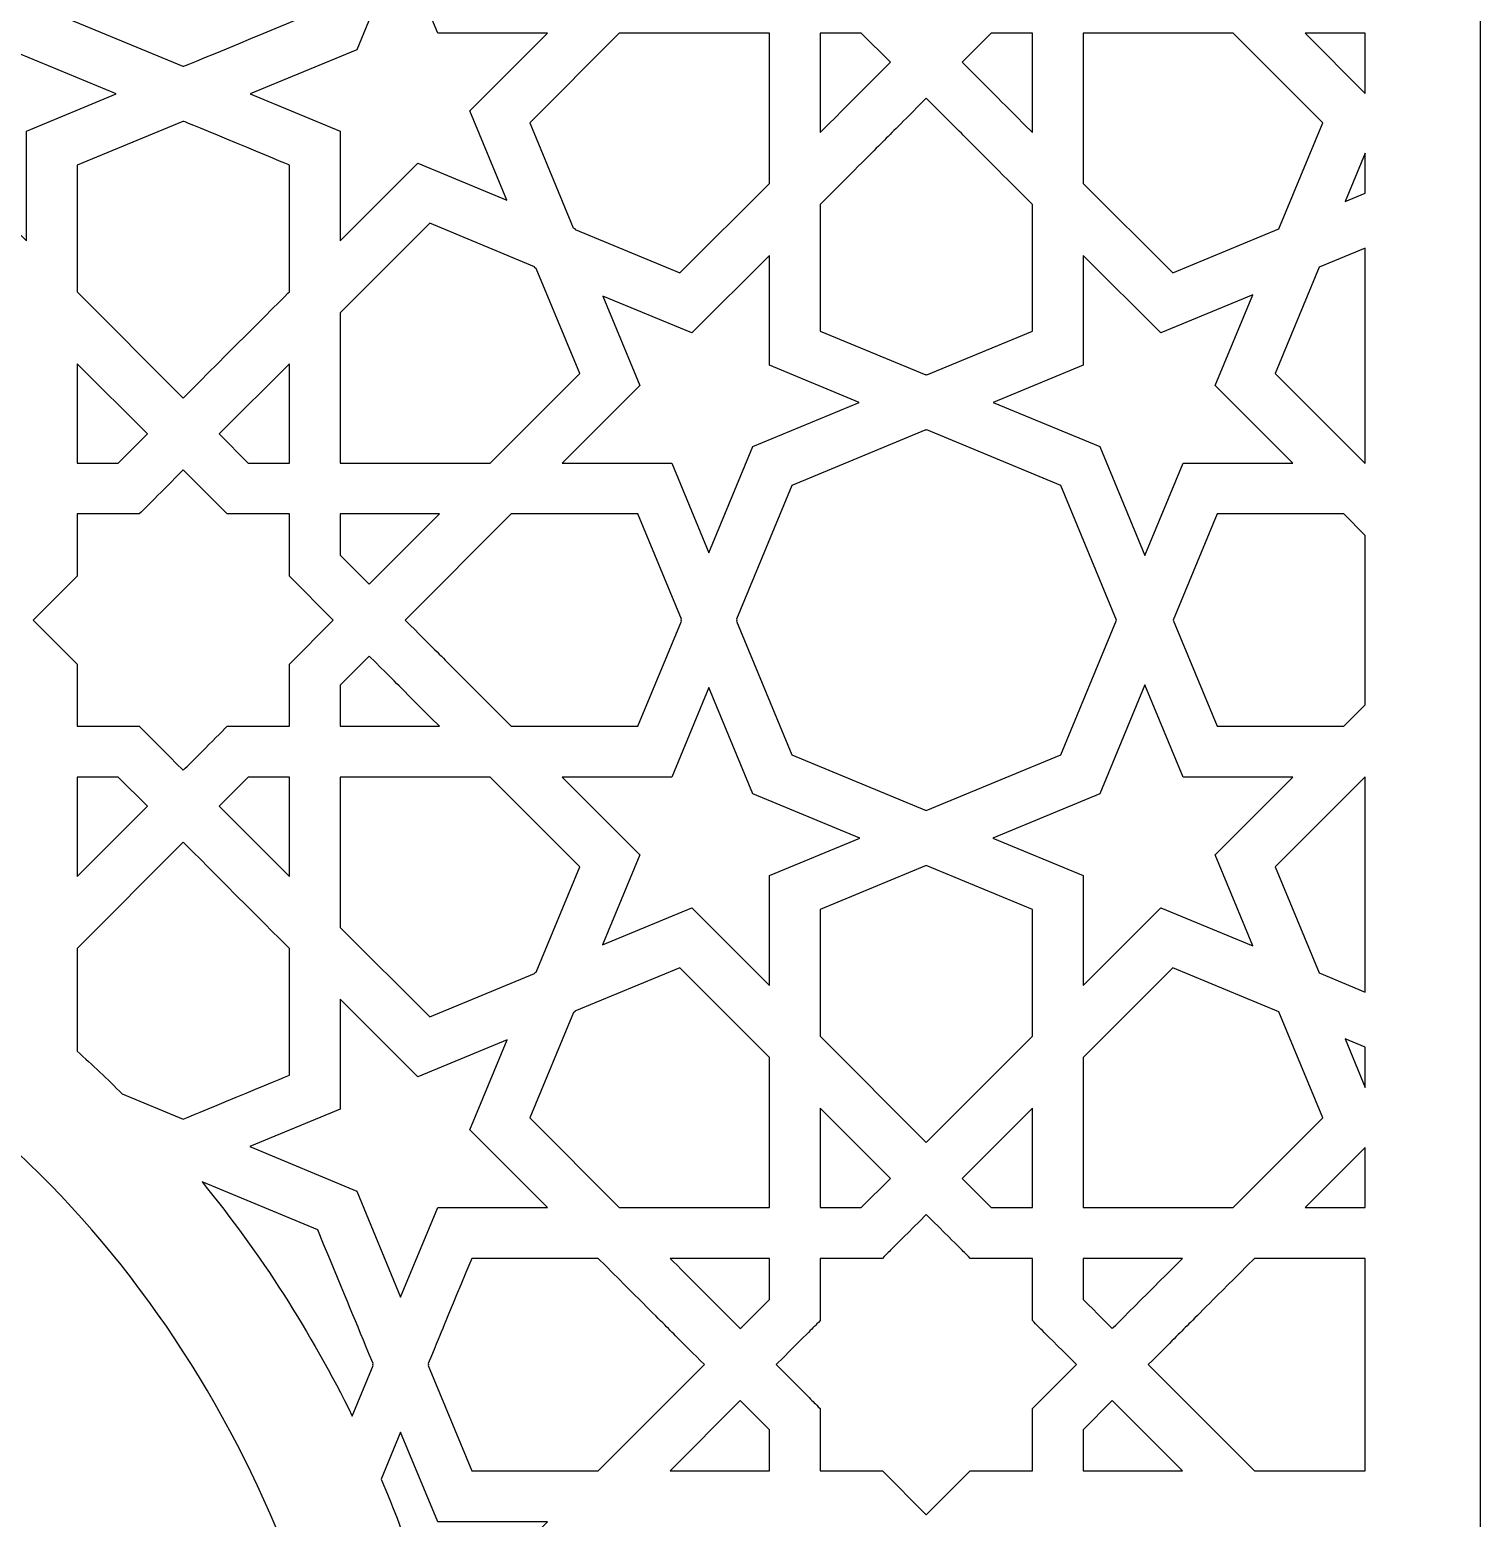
# Model space of a CAD drawing. Header units: millimetres. Extents: x -71 to 72, y -100 to 100.
# Drawn here: x 34.44 to 71.6, y 42.74 to 80.87 of the extents above; entities that cross this region are included whole.
import ezdxf

# ---------------------------------------------------------------- set-up
doc = ezdxf.new("R2010")
doc.units = ezdxf.units.MM
doc.header["$MEASUREMENT"] = 0
doc.layers.add('layer 1', color=7, linetype='Continuous')

msp = doc.modelspace()

# ---------------------------------------------------------------- linework, layer by layer
at = {"layer": 'layer 1', "color": 250}
for points, knots in [([(-71.2611, 100.1639), (-71.2611, 100.1639), (-71.2611, -99.8361), (-71.2611, -99.8361), (-71.2611, -99.8361), (-71.2611, -99.8361), (71.5959, -99.8361), (71.5959, -99.8361), (71.5959, -99.8361), (71.5959, -99.8361), (71.5959, 100.1639), (71.5959, 100.1639), (71.5959, 100.1639), (71.5959, 100.1639), (-71.2611, 100.1639), (-71.2611, 100.1639)], [0, 0, 0, 0, 0.2, 0.2, 0.2, 0.2, 0.4, 0.4, 0.4, 0.4, 0.6, 0.6, 0.6, 0.6, 1, 1, 1, 1]), ([(43.2386, 84.7771), (43.2386, 84.7771), (41.8218, 81.3527), (41.8218, 81.3527), (41.8218, 81.3527), (41.8059, 81.346), (38.4073, 79.9373), (38.3911, 79.931), (38.3911, 79.931), (38.3911, 79.931), (38.3759, 79.9373), (38.3759, 79.9373), (38.3759, 79.9373), (38.3759, 79.9373), (38.3604, 79.931), (38.3604, 79.931), (38.3604, 79.931), (38.3604, 79.931), (34.9296, 81.3527), (34.9296, 81.3527), (34.9296, 81.3527), (34.9296, 81.3527), (33.5026, 84.8014), (33.5026, 84.8014), (33.5026, 84.8014), (33.9902, 85.9804), (33.6483, 85.1539), (34.9296, 88.2509), (34.9296, 88.2509), (34.9296, 88.2509), (38.3759, 89.6793), (38.3759, 89.6793), (38.3759, 89.6793), (38.4179, 89.6617), (41.7802, 88.2682), (41.8218, 88.2509), (41.8218, 88.2509), (42.6653, 86.2126), (42.7228, 86.0729), (43.2386, 84.8261), (43.2386, 84.8261), (43.2386, 84.8261), (43.2283, 84.8014), (43.2283, 84.8014), (43.2283, 84.8014), (43.2283, 84.8014), (43.2386, 84.7771), (43.2386, 84.7771)], [0, 0, 0, 0, 0.0769231, 0.0769231, 0.0769231, 0.0769231, 0.1538462, 0.1538462, 0.1538462, 0.1538462, 0.2307692, 0.2307692, 0.2307692, 0.2307692, 0.3076923, 0.3076923, 0.3076923, 0.3076923, 0.3846154, 0.3846154, 0.3846154, 0.3846154, 0.4615385, 0.4615385, 0.4615385, 0.4615385, 0.5384615, 0.5384615, 0.5384615, 0.5384615, 0.6153846, 0.6153846, 0.6153846, 0.6153846, 0.6923077, 0.6923077, 0.6923077, 0.6923077, 0.7692308, 0.7692308, 0.7692308, 0.7692308, 0.8461538, 0.8461538, 0.8461538, 0.8461538, 1, 1, 1, 1]), ([(28.9867, 80.7791), (29.2862, 80.7791), (31.4988, 80.7791), (31.7969, 80.7791), (31.7969, 80.7791), (31.7969, 80.7791), (32.7777, 83.148), (32.7777, 83.148), (32.7777, 83.148), (32.7777, 83.148), (33.9337, 80.3557), (33.9337, 80.3557), (33.9337, 80.3557), (33.9337, 80.3557), (36.6593, 79.2254), (36.6593, 79.2254), (36.6593, 79.2254), (36.6593, 79.2254), (34.356, 78.2708), (34.356, 78.2708), (34.356, 78.2708), (34.356, 77.9166), (34.356, 75.8035), (34.356, 75.4581), (34.356, 75.4581), (34.356, 75.4581), (32.3688, 77.4467), (32.3688, 77.4467), (32.3688, 77.4467), (32.3688, 77.4467), (30.0143, 76.4709), (30.0143, 76.4709), (30.0143, 76.4709), (30.0143, 76.4709), (30.9743, 78.7898), (30.9743, 78.7898), (30.9743, 78.7898), (30.9743, 78.7898), (28.9867, 80.7791), (28.9867, 80.7791)], [0, 0, 0, 0, 0.0909091, 0.0909091, 0.0909091, 0.0909091, 0.1818182, 0.1818182, 0.1818182, 0.1818182, 0.2727273, 0.2727273, 0.2727273, 0.2727273, 0.3636364, 0.3636364, 0.3636364, 0.3636364, 0.4545455, 0.4545455, 0.4545455, 0.4545455, 0.5454545, 0.5454545, 0.5454545, 0.5454545, 0.6363636, 0.6363636, 0.6363636, 0.6363636, 0.7272727, 0.7272727, 0.7272727, 0.7272727, 0.8181818, 0.8181818, 0.8181818, 0.8181818, 1, 1, 1, 1]), ([(44.8938, 80.7784), (44.8938, 80.7784), (47.7033, 80.7784), (47.7033, 80.7784), (47.7033, 80.7784), (47.7033, 80.7784), (45.7168, 78.7905), (45.7168, 78.7905), (45.7168, 78.7905), (45.7168, 78.7905), (46.664, 76.5013), (46.664, 76.5013), (46.664, 76.5013), (46.664, 76.5013), (44.3826, 77.4467), (44.3826, 77.4467), (44.3826, 77.4467), (44.3826, 77.4467), (42.3951, 75.4581), (42.3951, 75.4581), (42.3951, 75.4581), (42.3951, 75.8127), (42.3951, 77.9265), (42.3951, 78.2708), (42.3951, 78.2708), (42.3951, 78.2708), (40.0921, 79.2254), (40.0921, 79.2254), (40.0921, 79.2254), (40.0921, 79.2254), (42.8181, 80.3557), (42.8181, 80.3557), (42.8181, 80.3557), (42.8181, 80.3557), (43.9434, 83.0746), (43.9434, 83.0746), (43.9434, 83.0746), (43.9434, 83.0746), (44.8938, 80.7784), (44.8938, 80.7784)], [0, 0, 0, 0, 0.0909091, 0.0909091, 0.0909091, 0.0909091, 0.1818182, 0.1818182, 0.1818182, 0.1818182, 0.2727273, 0.2727273, 0.2727273, 0.2727273, 0.3636364, 0.3636364, 0.3636364, 0.3636364, 0.4545455, 0.4545455, 0.4545455, 0.4545455, 0.5454545, 0.5454545, 0.5454545, 0.5454545, 0.6363636, 0.6363636, 0.6363636, 0.6363636, 0.7272727, 0.7272727, 0.7272727, 0.7272727, 0.8181818, 0.8181818, 0.8181818, 0.8181818, 1, 1, 1, 1]), ([(53.3883, 80.7791), (53.3883, 80.7791), (53.3883, 76.9324), (53.3883, 76.9324), (53.3883, 76.9324), (53.3883, 76.9324), (51.096, 74.6379), (51.096, 74.6379), (51.096, 74.6379), (51.096, 74.6379), (48.4152, 75.7488), (48.4152, 75.7488), (48.4152, 75.7488), (48.4152, 75.7488), (48.4018, 75.7809), (48.4018, 75.7809), (48.4018, 75.7809), (48.4018, 75.7809), (48.3648, 75.7961), (48.3648, 75.7961), (48.3648, 75.7961), (48.3648, 75.7961), (47.2521, 78.4842), (47.2521, 78.4842), (47.2521, 78.4842), (47.2521, 78.4842), (49.5445, 80.7784), (49.5445, 80.7784), (49.5445, 80.7784), (49.5445, 80.7784), (53.3883, 80.7791), (53.3883, 80.7791)], [0, 0, 0, 0, 0.1111111, 0.1111111, 0.1111111, 0.1111111, 0.2222222, 0.2222222, 0.2222222, 0.2222222, 0.3333333, 0.3333333, 0.3333333, 0.3333333, 0.4444444, 0.4444444, 0.4444444, 0.4444444, 0.5555556, 0.5555556, 0.5555556, 0.5555556, 0.6666667, 0.6666667, 0.6666667, 0.6666667, 0.7777778, 0.7777778, 0.7777778, 0.7777778, 1, 1, 1, 1]), ([(54.6901, 78.2348), (54.6901, 78.2348), (54.6901, 80.7791), (54.6901, 80.7791), (54.6901, 80.7791), (54.6901, 80.7791), (55.7424, 80.7791), (55.7424, 80.7791), (55.7424, 80.7791), (55.7424, 80.7791), (56.4871, 80.0333), (56.4871, 80.0333), (56.4871, 80.0333), (55.553, 79.0984), (55.9382, 79.484), (54.6901, 78.2348)], [0, 0, 0, 0, 0.2, 0.2, 0.2, 0.2, 0.4, 0.4, 0.4, 0.4, 0.6, 0.6, 0.6, 0.6, 1, 1, 1, 1]), ([(58.3279, 80.0333), (58.3279, 80.0333), (59.073, 80.7791), (59.073, 80.7791), (59.073, 80.7791), (59.073, 80.7791), (60.1253, 80.7791), (60.1253, 80.7791), (60.1253, 80.7791), (60.1253, 80.7791), (60.1253, 78.2348), (60.1253, 78.2348), (60.1253, 78.2348), (58.8596, 79.5017), (59.2649, 79.0963), (58.3279, 80.0333)], [0, 0, 0, 0, 0.2, 0.2, 0.2, 0.2, 0.4, 0.4, 0.4, 0.4, 0.6, 0.6, 0.6, 0.6, 1, 1, 1, 1]), ([(61.4274, 80.7791), (61.4274, 80.7791), (65.271, 80.7791), (65.271, 80.7791), (65.271, 80.7791), (65.271, 80.7791), (67.5633, 78.4846), (67.5633, 78.4846), (67.5633, 78.4846), (67.5633, 78.4846), (66.4376, 75.7647), (66.4376, 75.7647), (66.4376, 75.7647), (66.4376, 75.7647), (63.7198, 74.6379), (63.7198, 74.6379), (63.7198, 74.6379), (63.7198, 74.6379), (61.4274, 76.9324), (61.4274, 76.9324), (61.4274, 76.9324), (61.4274, 76.9324), (61.4274, 80.7791), (61.4274, 80.7791)], [0, 0, 0, 0, 0.1428571, 0.1428571, 0.1428571, 0.1428571, 0.2857143, 0.2857143, 0.2857143, 0.2857143, 0.4285714, 0.4285714, 0.4285714, 0.4285714, 0.5714286, 0.5714286, 0.5714286, 0.5714286, 0.7142857, 0.7142857, 0.7142857, 0.7142857, 1, 1, 1, 1]), ([(68.6509, 79.2385), (68.6509, 79.2385), (67.1118, 80.7791), (67.1118, 80.7791), (67.1118, 80.7791), (67.3026, 80.7791), (68.4604, 80.7791), (68.6509, 80.7791), (68.6509, 80.7791), (68.6509, 80.7791), (68.6509, 79.2385), (68.6509, 79.2385)], [0, 0, 0, 0, 0.25, 0.25, 0.25, 0.25, 0.5, 0.5, 0.5, 0.5, 1, 1, 1, 1]), ([(57.4072, 79.1125), (57.4072, 79.1125), (57.4075, 79.1122), (57.4075, 79.1122), (57.4075, 79.1122), (57.4075, 79.1122), (57.4079, 79.1125), (57.4079, 79.1125), (57.4079, 79.1125), (58.7943, 77.7251), (58.1438, 78.3759), (60.1253, 76.3926), (60.1253, 76.3926), (60.1253, 76.3926), (60.1253, 73.1474), (60.1253, 73.1474), (60.1253, 73.1474), (60.1253, 73.1474), (57.4227, 72.0274), (57.4227, 72.0274), (57.4227, 72.0274), (57.4227, 72.0274), (57.4075, 72.0337), (57.4075, 72.0337), (57.4075, 72.0337), (57.4075, 72.0337), (57.3927, 72.0274), (57.3927, 72.0274), (57.3927, 72.0274), (57.3927, 72.0274), (54.6901, 73.1474), (54.6901, 73.1474), (54.6901, 73.1474), (54.6901, 73.1474), (54.6901, 76.3926), (54.6901, 76.3926), (54.6901, 76.3926), (56.6731, 78.3774), (56.0599, 77.7635), (57.4072, 79.1125)], [0, 0, 0, 0, 0.0909091, 0.0909091, 0.0909091, 0.0909091, 0.1818182, 0.1818182, 0.1818182, 0.1818182, 0.2727273, 0.2727273, 0.2727273, 0.2727273, 0.3636364, 0.3636364, 0.3636364, 0.3636364, 0.4545455, 0.4545455, 0.4545455, 0.4545455, 0.5454545, 0.5454545, 0.5454545, 0.5454545, 0.6363636, 0.6363636, 0.6363636, 0.6363636, 0.7272727, 0.7272727, 0.7272727, 0.7272727, 0.8181818, 0.8181818, 0.8181818, 0.8181818, 1, 1, 1, 1]), ([(38.3759, 71.4347), (38.3759, 71.4347), (35.6581, 74.155), (35.6581, 74.155), (35.6581, 74.155), (35.6581, 74.155), (35.6581, 77.4005), (35.6581, 77.4005), (35.6581, 77.4005), (35.6581, 77.4005), (38.3604, 78.5202), (38.3604, 78.5202), (38.3604, 78.5202), (38.3604, 78.5202), (38.3759, 78.5139), (38.3759, 78.5139), (38.3759, 78.5139), (38.3759, 78.5139), (38.3911, 78.5202), (38.3911, 78.5202), (38.3911, 78.5202), (38.4073, 78.5139), (41.0778, 77.4069), (41.0937, 77.4005), (41.0937, 77.4005), (41.0937, 77.4005), (41.0937, 74.155), (41.0937, 74.155), (41.0937, 74.155), (41.0489, 74.1105), (38.4203, 71.4795), (38.3759, 71.4347)], [0, 0, 0, 0, 0.1111111, 0.1111111, 0.1111111, 0.1111111, 0.2222222, 0.2222222, 0.2222222, 0.2222222, 0.3333333, 0.3333333, 0.3333333, 0.3333333, 0.4444444, 0.4444444, 0.4444444, 0.4444444, 0.5555556, 0.5555556, 0.5555556, 0.5555556, 0.6666667, 0.6666667, 0.6666667, 0.6666667, 0.7777778, 0.7777778, 0.7777778, 0.7777778, 1, 1, 1, 1]), ([(68.6509, 76.683), (68.6509, 76.683), (68.139, 76.4709), (68.139, 76.4709), (68.139, 76.4709), (68.139, 76.4709), (68.6509, 77.7067), (68.6509, 77.7067), (68.6509, 77.7067), (68.6509, 77.7067), (68.6509, 76.683), (68.6509, 76.683)], [0, 0, 0, 0, 0.25, 0.25, 0.25, 0.25, 0.5, 0.5, 0.5, 0.5, 1, 1, 1, 1]), ([(47.3682, 74.7988), (47.3682, 74.7988), (47.3816, 74.7663), (47.3816, 74.7663), (47.3816, 74.7663), (47.3816, 74.7663), (47.419, 74.7508), (47.419, 74.7508), (47.419, 74.7508), (47.419, 74.7508), (48.5313, 72.0633), (48.5313, 72.0633), (48.5313, 72.0633), (48.5313, 72.0633), (46.2389, 69.7689), (46.2389, 69.7689), (46.2389, 69.7689), (46.2389, 69.7689), (42.3951, 69.7689), (42.3951, 69.7689), (42.3951, 69.7689), (42.3951, 69.7689), (42.3951, 73.6156), (42.3951, 73.6156), (42.3951, 73.6156), (42.3951, 73.6156), (44.6874, 75.9097), (44.6874, 75.9097), (44.6874, 75.9097), (44.6874, 75.9097), (47.3682, 74.7988), (47.3682, 74.7988)], [0, 0, 0, 0, 0.1111111, 0.1111111, 0.1111111, 0.1111111, 0.2222222, 0.2222222, 0.2222222, 0.2222222, 0.3333333, 0.3333333, 0.3333333, 0.3333333, 0.4444444, 0.4444444, 0.4444444, 0.4444444, 0.5555556, 0.5555556, 0.5555556, 0.5555556, 0.6666667, 0.6666667, 0.6666667, 0.6666667, 0.7777778, 0.7777778, 0.7777778, 0.7777778, 1, 1, 1, 1]), ([(68.6509, 69.7689), (68.6509, 69.7689), (68.6375, 69.7689), (68.6375, 69.7689), (68.6375, 69.7689), (68.6375, 69.7689), (66.3452, 72.063), (66.3452, 72.063), (66.3452, 72.063), (66.3452, 72.063), (67.4709, 74.7833), (67.4709, 74.7833), (67.4709, 74.7833), (67.4709, 74.7833), (68.6509, 75.2722), (68.6509, 75.2722), (68.6509, 75.2722), (68.6509, 75.2722), (68.6509, 69.7689), (68.6509, 69.7689)], [0, 0, 0, 0, 0.1666667, 0.1666667, 0.1666667, 0.1666667, 0.3333333, 0.3333333, 0.3333333, 0.3333333, 0.5, 0.5, 0.5, 0.5, 0.6666667, 0.6666667, 0.6666667, 0.6666667, 1, 1, 1, 1]), ([(55.6916, 71.3222), (55.6916, 71.3222), (52.9654, 70.1919), (52.9654, 70.1919), (52.9654, 70.1919), (52.9654, 70.1919), (51.84, 67.473), (51.84, 67.473), (51.84, 67.473), (51.84, 67.473), (50.8896, 69.7689), (50.8896, 69.7689), (50.8896, 69.7689), (50.5379, 69.7689), (48.4315, 69.7689), (48.0797, 69.7689), (48.0797, 69.7689), (48.0797, 69.7689), (50.0669, 71.7578), (50.0669, 71.7578), (50.0669, 71.7578), (50.0669, 71.7578), (49.1197, 74.0463), (49.1197, 74.0463), (49.1197, 74.0463), (49.1197, 74.0463), (51.4015, 73.1012), (51.4015, 73.1012), (51.4015, 73.1012), (51.4015, 73.1012), (53.3883, 75.0895), (53.3883, 75.0895), (53.3883, 75.0895), (53.3883, 75.0895), (53.3883, 72.2768), (53.3883, 72.2768), (53.3883, 72.2768), (53.3883, 72.2768), (55.6916, 71.3222), (55.6916, 71.3222)], [0, 0, 0, 0, 0.0909091, 0.0909091, 0.0909091, 0.0909091, 0.1818182, 0.1818182, 0.1818182, 0.1818182, 0.2727273, 0.2727273, 0.2727273, 0.2727273, 0.3636364, 0.3636364, 0.3636364, 0.3636364, 0.4545455, 0.4545455, 0.4545455, 0.4545455, 0.5454545, 0.5454545, 0.5454545, 0.5454545, 0.6363636, 0.6363636, 0.6363636, 0.6363636, 0.7272727, 0.7272727, 0.7272727, 0.7272727, 0.8181818, 0.8181818, 0.8181818, 0.8181818, 1, 1, 1, 1]), ([(61.4274, 75.0895), (61.4274, 75.0895), (63.4146, 73.1012), (63.4146, 73.1012), (63.4146, 73.1012), (63.4146, 73.1012), (65.7694, 74.077), (65.7694, 74.077), (65.7694, 74.077), (65.7694, 74.077), (64.8095, 71.7568), (64.8095, 71.7568), (64.8095, 71.7568), (64.8095, 71.7568), (66.7967, 69.7689), (66.7967, 69.7689), (66.7967, 69.7689), (66.4972, 69.7689), (64.2846, 69.7689), (63.9865, 69.7689), (63.9865, 69.7689), (63.9865, 69.7689), (63.0058, 67.3989), (63.0058, 67.3989), (63.0058, 67.3989), (63.0058, 67.3989), (61.8497, 70.1919), (61.8497, 70.1919), (61.8497, 70.1919), (61.8497, 70.1919), (59.1242, 71.3222), (59.1242, 71.3222), (59.1242, 71.3222), (59.1242, 71.3222), (61.4274, 72.2768), (61.4274, 72.2768), (61.4274, 72.2768), (61.4274, 72.2768), (61.4274, 75.0895), (61.4274, 75.0895)], [0, 0, 0, 0, 0.0909091, 0.0909091, 0.0909091, 0.0909091, 0.1818182, 0.1818182, 0.1818182, 0.1818182, 0.2727273, 0.2727273, 0.2727273, 0.2727273, 0.3636364, 0.3636364, 0.3636364, 0.3636364, 0.4545455, 0.4545455, 0.4545455, 0.4545455, 0.5454545, 0.5454545, 0.5454545, 0.5454545, 0.6363636, 0.6363636, 0.6363636, 0.6363636, 0.7272727, 0.7272727, 0.7272727, 0.7272727, 0.8181818, 0.8181818, 0.8181818, 0.8181818, 1, 1, 1, 1]), ([(-42.8511, -74.1306), (-42.8511, -74.1306), (-42.8511, 30.3654), (-42.8511, 30.3654), (-42.8511, 30.3654), (-42.8511, 39.0938), (-39.2688, 47.4384), (-32.9339, 52.887), (-32.9339, 52.887), (-21.0442, 63.1127), (-9.2851, 62.1969), (0.1676, 74.4583), (0.1676, 74.4583), (9.6199, 62.1969), (21.3794, 63.1127), (33.2687, 52.887), (33.2687, 52.887), (39.6036, 47.4384), (43.186, 39.0938), (43.186, 30.3654), (43.186, 30.3654), (43.186, 30.3654), (43.186, -74.1306), (43.186, -74.1306), (43.186, -74.1306), (43.186, -74.1306), (-42.8511, -74.1306), (-42.8511, -74.1306)], [0, 0, 0, 0, 0.125, 0.125, 0.125, 0.125, 0.25, 0.25, 0.25, 0.25, 0.375, 0.375, 0.375, 0.375, 0.5, 0.5, 0.5, 0.5, 0.625, 0.625, 0.625, 0.625, 0.75, 0.75, 0.75, 0.75, 1, 1, 1, 1]), ([(37.4555, 70.5139), (37.4555, 70.5139), (36.7111, 69.7689), (36.7111, 69.7689), (36.7111, 69.7689), (36.7111, 69.7689), (35.6581, 69.7689), (35.6581, 69.7689), (35.6581, 69.7689), (35.6581, 69.7689), (35.6581, 72.3124), (35.6581, 72.3124), (35.6581, 72.3124), (35.6581, 72.3124), (37.4555, 70.5139), (37.4555, 70.5139)], [0, 0, 0, 0, 0.2, 0.2, 0.2, 0.2, 0.4, 0.4, 0.4, 0.4, 0.6, 0.6, 0.6, 0.6, 1, 1, 1, 1]), ([(41.0937, 72.3124), (41.0937, 72.3124), (41.0937, 69.7689), (41.0937, 69.7689), (41.0937, 69.7689), (41.0937, 69.7689), (40.0406, 69.7689), (40.0406, 69.7689), (40.0406, 69.7689), (40.0406, 69.7689), (39.2963, 70.5139), (39.2963, 70.5139), (39.2963, 70.5139), (39.2963, 70.5139), (41.0937, 72.3124), (41.0937, 72.3124)], [0, 0, 0, 0, 0.2, 0.2, 0.2, 0.2, 0.4, 0.4, 0.4, 0.4, 0.6, 0.6, 0.6, 0.6, 1, 1, 1, 1]), ([(53.9616, 62.297), (53.9616, 62.297), (52.5449, 65.7211), (52.5449, 65.7211), (52.5449, 65.7211), (52.5449, 65.7211), (52.5551, 65.7458), (52.5551, 65.7458), (52.5551, 65.7458), (52.5551, 65.7458), (52.5449, 65.7705), (52.5449, 65.7705), (52.5449, 65.7705), (52.5449, 65.7705), (53.9616, 69.1953), (53.9616, 69.1953), (53.9616, 69.1953), (53.9616, 69.1953), (57.3924, 70.617), (57.3924, 70.617), (57.3924, 70.617), (57.3924, 70.617), (57.4075, 70.6106), (57.4075, 70.6106), (57.4075, 70.6106), (57.4075, 70.6106), (57.4231, 70.617), (57.4231, 70.617), (57.4231, 70.617), (57.4231, 70.617), (60.8538, 69.1953), (60.8538, 69.1953), (60.8538, 69.1953), (60.8538, 69.1953), (62.2808, 65.7458), (62.2808, 65.7458), (62.2808, 65.7458), (62.2808, 65.7458), (60.8538, 62.297), (60.8538, 62.297), (60.8538, 62.297), (60.8538, 62.297), (57.4075, 60.8686), (57.4075, 60.8686), (57.4075, 60.8686), (57.4075, 60.8686), (53.9616, 62.297), (53.9616, 62.297)], [0, 0, 0, 0, 0.0769231, 0.0769231, 0.0769231, 0.0769231, 0.1538462, 0.1538462, 0.1538462, 0.1538462, 0.2307692, 0.2307692, 0.2307692, 0.2307692, 0.3076923, 0.3076923, 0.3076923, 0.3076923, 0.3846154, 0.3846154, 0.3846154, 0.3846154, 0.4615385, 0.4615385, 0.4615385, 0.4615385, 0.5384615, 0.5384615, 0.5384615, 0.5384615, 0.6153846, 0.6153846, 0.6153846, 0.6153846, 0.6923077, 0.6923077, 0.6923077, 0.6923077, 0.7692308, 0.7692308, 0.7692308, 0.7692308, 0.8461538, 0.8461538, 0.8461538, 0.8461538, 1, 1, 1, 1]), ([(37.2498, 68.4654), (37.5338, 68.7497), (37.3532, 68.5691), (38.3759, 69.5925), (38.3759, 69.5925), (38.4263, 69.542), (39.1897, 68.7779), (39.5016, 68.4654), (39.5016, 68.4654), (39.5016, 68.4654), (41.0937, 68.4654), (41.0937, 68.4654), (41.0937, 68.4654), (41.0937, 68.4654), (41.0937, 66.8729), (41.0937, 66.8729), (41.0937, 66.8729), (41.0937, 66.8729), (42.2194, 65.7458), (42.2194, 65.7458), (42.2194, 65.7458), (42.2194, 65.7458), (41.0937, 64.6194), (41.0937, 64.6194), (41.0937, 64.6194), (41.0937, 64.068), (41.0937, 64.4328), (41.0937, 63.0259), (41.0937, 63.0259), (40.1528, 63.0259), (40.4456, 63.0259), (39.5016, 63.0259), (39.5016, 63.0259), (39.2144, 62.7387), (38.4302, 61.9534), (38.3759, 61.8991), (38.3759, 61.8991), (37.3532, 62.9225), (37.5338, 62.7419), (37.2498, 63.0259), (37.2498, 63.0259), (36.304, 63.0259), (36.6018, 63.0259), (35.6581, 63.0259), (35.6581, 63.0259), (35.6581, 63.9653), (35.6581, 63.6739), (35.6581, 64.6187), (35.6581, 64.6187), (35.6581, 64.6187), (34.532, 65.7458), (34.532, 65.7458), (34.532, 65.7458), (35.0697, 66.2841), (35.6577, 66.8722), (35.6581, 66.8729), (35.6581, 66.8729), (35.6581, 67.8194), (35.6581, 67.521), (35.6581, 68.4654), (35.6581, 68.4654), (36.5986, 68.4654), (36.3058, 68.4654), (37.2498, 68.4654)], [0, 0, 0, 0, 0.0588235, 0.0588235, 0.0588235, 0.0588235, 0.1176471, 0.1176471, 0.1176471, 0.1176471, 0.1764706, 0.1764706, 0.1764706, 0.1764706, 0.2352941, 0.2352941, 0.2352941, 0.2352941, 0.2941176, 0.2941176, 0.2941176, 0.2941176, 0.3529412, 0.3529412, 0.3529412, 0.3529412, 0.4117647, 0.4117647, 0.4117647, 0.4117647, 0.4705882, 0.4705882, 0.4705882, 0.4705882, 0.5294118, 0.5294118, 0.5294118, 0.5294118, 0.5882353, 0.5882353, 0.5882353, 0.5882353, 0.6470588, 0.6470588, 0.6470588, 0.6470588, 0.7058824, 0.7058824, 0.7058824, 0.7058824, 0.7647059, 0.7647059, 0.7647059, 0.7647059, 0.8235294, 0.8235294, 0.8235294, 0.8235294, 0.8823529, 0.8823529, 0.8823529, 0.8823529, 1, 1, 1, 1]), ([(44.9368, 68.4654), (44.9368, 68.4654), (43.1398, 66.6669), (43.1398, 66.6669), (43.1398, 66.6669), (43.1398, 66.6669), (42.3951, 67.4123), (42.3951, 67.4123), (42.3951, 67.4123), (42.3951, 67.4123), (42.3951, 68.4654), (42.3951, 68.4654), (42.3951, 68.4654), (42.3951, 68.4654), (44.9368, 68.4654), (44.9368, 68.4654)], [0, 0, 0, 0, 0.2, 0.2, 0.2, 0.2, 0.4, 0.4, 0.4, 0.4, 0.6, 0.6, 0.6, 0.6, 1, 1, 1, 1]), ([(51.1355, 65.7211), (51.1355, 65.7211), (50.02, 63.0259), (50.02, 63.0259), (50.02, 63.0259), (50.02, 63.0259), (46.778, 63.0259), (46.778, 63.0259), (46.778, 63.0259), (44.8638, 64.9418), (45.4769, 64.3283), (44.0602, 65.7458), (44.0602, 65.7458), (44.0602, 65.7458), (46.778, 68.4654), (46.778, 68.4654), (46.778, 68.4654), (46.778, 68.4654), (50.02, 68.4654), (50.02, 68.4654), (50.02, 68.4654), (50.02, 68.4654), (51.1355, 65.7705), (51.1355, 65.7705), (51.1355, 65.7705), (51.1355, 65.7705), (51.1253, 65.7458), (51.1253, 65.7458), (51.1253, 65.7458), (51.1253, 65.7458), (51.1355, 65.7211), (51.1355, 65.7211)], [0, 0, 0, 0, 0.1111111, 0.1111111, 0.1111111, 0.1111111, 0.2222222, 0.2222222, 0.2222222, 0.2222222, 0.3333333, 0.3333333, 0.3333333, 0.3333333, 0.4444444, 0.4444444, 0.4444444, 0.4444444, 0.5555556, 0.5555556, 0.5555556, 0.5555556, 0.6666667, 0.6666667, 0.6666667, 0.6666667, 0.7777778, 0.7777778, 0.7777778, 0.7777778, 1, 1, 1, 1]), ([(68.6509, 63.579), (68.6509, 63.579), (68.0981, 63.0259), (68.0981, 63.0259), (68.0981, 63.0259), (68.0981, 63.0259), (64.8561, 63.0259), (64.8561, 63.0259), (64.8561, 63.0259), (64.8561, 63.0259), (63.7304, 65.7451), (63.7304, 65.7451), (63.7304, 65.7451), (63.7304, 65.7451), (64.8561, 68.4654), (64.8561, 68.4654), (64.8561, 68.4654), (64.8561, 68.4654), (68.0981, 68.4654), (68.0981, 68.4654), (68.0981, 68.4654), (68.0981, 68.4654), (68.6509, 67.9126), (68.6509, 67.9126), (68.6509, 67.9126), (68.6509, 67.9126), (68.6509, 63.579), (68.6509, 63.579)], [0, 0, 0, 0, 0.125, 0.125, 0.125, 0.125, 0.25, 0.25, 0.25, 0.25, 0.375, 0.375, 0.375, 0.375, 0.5, 0.5, 0.5, 0.5, 0.625, 0.625, 0.625, 0.625, 0.75, 0.75, 0.75, 0.75, 1, 1, 1, 1]), ([(43.1398, 64.8247), (44.0591, 63.9039), (43.6591, 64.3043), (44.9372, 63.0259), (44.9372, 63.0259), (44.9372, 63.0259), (42.3951, 63.0259), (42.3951, 63.0259), (42.3951, 63.0259), (42.3951, 63.0259), (42.3951, 64.08), (42.3951, 64.08), (42.3951, 64.08), (42.3951, 64.08), (43.1398, 64.8247), (43.1398, 64.8247)], [0, 0, 0, 0, 0.2, 0.2, 0.2, 0.2, 0.4, 0.4, 0.4, 0.4, 0.6, 0.6, 0.6, 0.6, 1, 1, 1, 1]), ([(65.7754, 57.3998), (65.7754, 57.3998), (63.4146, 58.3784), (63.4146, 58.3784), (63.4146, 58.3784), (63.4146, 58.3784), (61.4274, 56.3894), (61.4274, 56.3894), (61.4274, 56.3894), (61.4274, 56.744), (61.4274, 58.8578), (61.4274, 59.2018), (61.4274, 59.2018), (61.4274, 59.2018), (59.1083, 60.1634), (59.1083, 60.1634), (59.1083, 60.1634), (59.1083, 60.1634), (61.8497, 61.2997), (61.8497, 61.2997), (61.8497, 61.2997), (61.8497, 61.2997), (63.0054, 64.092), (63.0054, 64.092), (63.0054, 64.092), (63.0054, 64.092), (63.9865, 61.7227), (63.9865, 61.7227), (63.9865, 61.7227), (63.9865, 61.7227), (66.7967, 61.7227), (66.7967, 61.7227), (66.7967, 61.7227), (66.7967, 61.7227), (64.8095, 59.7341), (64.8095, 59.7341), (64.8095, 59.7341), (64.8095, 59.7341), (65.7754, 57.3998), (65.7754, 57.3998)], [0, 0, 0, 0, 0.0909091, 0.0909091, 0.0909091, 0.0909091, 0.1818182, 0.1818182, 0.1818182, 0.1818182, 0.2727273, 0.2727273, 0.2727273, 0.2727273, 0.3636364, 0.3636364, 0.3636364, 0.3636364, 0.4545455, 0.4545455, 0.4545455, 0.4545455, 0.5454545, 0.5454545, 0.5454545, 0.5454545, 0.6363636, 0.6363636, 0.6363636, 0.6363636, 0.7272727, 0.7272727, 0.7272727, 0.7272727, 0.8181818, 0.8181818, 0.8181818, 0.8181818, 1, 1, 1, 1]), ([(53.3883, 59.2018), (53.3883, 58.8476), (53.3883, 56.7348), (53.3883, 56.3894), (53.3883, 56.3894), (53.3883, 56.3894), (51.4008, 58.3784), (51.4008, 58.3784), (51.4008, 58.3784), (51.4008, 58.3784), (49.1134, 57.4301), (49.1134, 57.4301), (49.1134, 57.4301), (49.1134, 57.4301), (50.0669, 59.7341), (50.0669, 59.7341), (50.0669, 59.7341), (50.0669, 59.7341), (48.0801, 61.7227), (48.0801, 61.7227), (48.0801, 61.7227), (48.0801, 61.7227), (50.8896, 61.7227), (50.8896, 61.7227), (50.8896, 61.7227), (50.8896, 61.7227), (51.84, 64.0186), (51.84, 64.0186), (51.84, 64.0186), (51.84, 64.0186), (52.9654, 61.2997), (52.9654, 61.2997), (52.9654, 61.2997), (52.9654, 61.2997), (55.7072, 60.1634), (55.7072, 60.1634), (55.7072, 60.1634), (55.7072, 60.1634), (53.3883, 59.2018), (53.3883, 59.2018)], [0, 0, 0, 0, 0.0909091, 0.0909091, 0.0909091, 0.0909091, 0.1818182, 0.1818182, 0.1818182, 0.1818182, 0.2727273, 0.2727273, 0.2727273, 0.2727273, 0.3636364, 0.3636364, 0.3636364, 0.3636364, 0.4545455, 0.4545455, 0.4545455, 0.4545455, 0.5454545, 0.5454545, 0.5454545, 0.5454545, 0.6363636, 0.6363636, 0.6363636, 0.6363636, 0.7272727, 0.7272727, 0.7272727, 0.7272727, 0.8181818, 0.8181818, 0.8181818, 0.8181818, 1, 1, 1, 1]), ([(37.4555, 60.9777), (37.4555, 60.9777), (35.6581, 59.1788), (35.6581, 59.1788), (35.6581, 59.1788), (35.6581, 59.1788), (35.6581, 61.7227), (35.6581, 61.7227), (35.6581, 61.7227), (35.6581, 61.7227), (36.7111, 61.7227), (36.7111, 61.7227), (36.7111, 61.7227), (36.7111, 61.7227), (37.4555, 60.9777), (37.4555, 60.9777)], [0, 0, 0, 0, 0.2, 0.2, 0.2, 0.2, 0.4, 0.4, 0.4, 0.4, 0.6, 0.6, 0.6, 0.6, 1, 1, 1, 1]), ([(41.0937, 59.1788), (41.0937, 59.1788), (39.2963, 60.9777), (39.2963, 60.9777), (39.2963, 60.9777), (39.2963, 60.9777), (40.0406, 61.7227), (40.0406, 61.7227), (40.0406, 61.7227), (40.0406, 61.7227), (41.0937, 61.7227), (41.0937, 61.7227), (41.0937, 61.7227), (41.0937, 61.7227), (41.0937, 59.1788), (41.0937, 59.1788)], [0, 0, 0, 0, 0.2, 0.2, 0.2, 0.2, 0.4, 0.4, 0.4, 0.4, 0.6, 0.6, 0.6, 0.6, 1, 1, 1, 1]), ([(46.2389, 61.7227), (46.2389, 61.7227), (48.5317, 59.4283), (48.5317, 59.4283), (48.5317, 59.4283), (48.5317, 59.4283), (47.4126, 56.7249), (47.4126, 56.7249), (47.4126, 56.7249), (47.4126, 56.7249), (47.3812, 56.7119), (47.3812, 56.7119), (47.3812, 56.7119), (47.3812, 56.7119), (47.3742, 56.6949), (47.3742, 56.6949), (47.3742, 56.6949), (47.3742, 56.6949), (44.6874, 55.5816), (44.6874, 55.5816), (44.6874, 55.5816), (44.6874, 55.5816), (42.3951, 57.876), (42.3951, 57.876), (42.3951, 57.876), (42.3951, 57.876), (42.3951, 61.7227), (42.3951, 61.7227), (42.3951, 61.7227), (42.3951, 61.7227), (46.2389, 61.7227), (46.2389, 61.7227)], [0, 0, 0, 0, 0.1111111, 0.1111111, 0.1111111, 0.1111111, 0.2222222, 0.2222222, 0.2222222, 0.2222222, 0.3333333, 0.3333333, 0.3333333, 0.3333333, 0.4444444, 0.4444444, 0.4444444, 0.4444444, 0.5555556, 0.5555556, 0.5555556, 0.5555556, 0.6666667, 0.6666667, 0.6666667, 0.6666667, 0.7777778, 0.7777778, 0.7777778, 0.7777778, 1, 1, 1, 1]), ([(68.6509, 56.2194), (68.6509, 56.2194), (67.4709, 56.7083), (67.4709, 56.7083), (67.4709, 56.7083), (67.4709, 56.7083), (66.3452, 59.4283), (66.3452, 59.4283), (66.3452, 59.4283), (66.3452, 59.4283), (68.6375, 61.7227), (68.6375, 61.7227), (68.6375, 61.7227), (68.6375, 61.7227), (68.6509, 61.7227), (68.6509, 61.7227), (68.6509, 61.7227), (68.6509, 61.7227), (68.6509, 56.2194), (68.6509, 56.2194)], [0, 0, 0, 0, 0.1666667, 0.1666667, 0.1666667, 0.1666667, 0.3333333, 0.3333333, 0.3333333, 0.3333333, 0.5, 0.5, 0.5, 0.5, 0.6666667, 0.6666667, 0.6666667, 0.6666667, 1, 1, 1, 1]), ([(35.6581, 57.3363), (35.6581, 57.3363), (38.3759, 60.0565), (38.3759, 60.0565), (38.3759, 60.0565), (38.4203, 60.0121), (41.0489, 57.3807), (41.0937, 57.3363), (41.0937, 57.3363), (41.0937, 57.3363), (41.0937, 54.0911), (41.0937, 54.0911), (41.0937, 54.0911), (41.0517, 54.0738), (38.4175, 52.9819), (38.3759, 52.965), (38.3759, 52.965), (38.3759, 52.965), (36.8099, 53.6138), (36.8099, 53.6138), (36.8099, 53.6138), (36.436, 53.987), (36.0521, 54.3511), (35.6581, 54.7046), (35.6581, 54.7046), (35.6581, 54.7046), (35.6581, 57.3363), (35.6581, 57.3363)], [0, 0, 0, 0, 0.125, 0.125, 0.125, 0.125, 0.25, 0.25, 0.25, 0.25, 0.375, 0.375, 0.375, 0.375, 0.5, 0.5, 0.5, 0.5, 0.625, 0.625, 0.625, 0.625, 0.75, 0.75, 0.75, 0.75, 1, 1, 1, 1]), ([(60.1253, 55.087), (60.1253, 55.087), (57.4075, 52.3663), (57.4075, 52.3663), (57.4075, 52.3663), (57.4075, 52.3663), (54.6901, 55.087), (54.6901, 55.087), (54.6901, 55.087), (54.6901, 55.087), (54.6901, 58.3315), (54.6901, 58.3315), (54.6901, 58.3315), (54.6901, 58.3315), (57.4075, 59.4582), (57.4075, 59.4582), (57.4075, 59.4582), (57.4075, 59.4582), (60.1253, 58.3315), (60.1253, 58.3315), (60.1253, 58.3315), (60.1253, 58.3315), (60.1253, 55.087), (60.1253, 55.087)], [0, 0, 0, 0, 0.1428571, 0.1428571, 0.1428571, 0.1428571, 0.2857143, 0.2857143, 0.2857143, 0.2857143, 0.4285714, 0.4285714, 0.4285714, 0.4285714, 0.5714286, 0.5714286, 0.5714286, 0.5714286, 0.7142857, 0.7142857, 0.7142857, 0.7142857, 1, 1, 1, 1]), ([(49.5445, 50.7002), (49.5445, 50.7002), (47.2521, 52.9946), (47.2521, 52.9946), (47.2521, 52.9946), (47.2521, 52.9946), (48.3711, 55.698), (48.3711, 55.698), (48.3711, 55.698), (48.3711, 55.698), (48.4018, 55.7107), (48.4018, 55.7107), (48.4018, 55.7107), (48.4018, 55.7107), (48.4089, 55.7276), (48.4089, 55.7276), (48.4089, 55.7276), (48.4089, 55.7276), (51.096, 56.841), (51.096, 56.841), (51.096, 56.841), (51.096, 56.841), (53.3883, 54.5472), (53.3883, 54.5472), (53.3883, 54.5472), (53.3883, 54.5472), (53.3883, 50.7002), (53.3883, 50.7002), (53.3883, 50.7002), (53.3883, 50.7002), (49.5445, 50.7002), (49.5445, 50.7002)], [0, 0, 0, 0, 0.1111111, 0.1111111, 0.1111111, 0.1111111, 0.2222222, 0.2222222, 0.2222222, 0.2222222, 0.3333333, 0.3333333, 0.3333333, 0.3333333, 0.4444444, 0.4444444, 0.4444444, 0.4444444, 0.5555556, 0.5555556, 0.5555556, 0.5555556, 0.6666667, 0.6666667, 0.6666667, 0.6666667, 0.7777778, 0.7777778, 0.7777778, 0.7777778, 1, 1, 1, 1]), ([(61.4274, 50.7002), (61.4274, 50.7002), (61.4274, 54.5472), (61.4274, 54.5472), (61.4274, 54.5472), (61.4274, 54.5472), (63.7198, 56.841), (63.7198, 56.841), (63.7198, 56.841), (63.7198, 56.841), (66.4372, 55.7149), (66.4372, 55.7149), (66.4372, 55.7149), (66.4372, 55.7149), (67.563, 52.9946), (67.563, 52.9946), (67.563, 52.9946), (67.563, 52.9946), (65.2706, 50.7002), (65.2706, 50.7002), (65.2706, 50.7002), (65.2706, 50.7002), (61.4274, 50.7002), (61.4274, 50.7002)], [0, 0, 0, 0, 0.1428571, 0.1428571, 0.1428571, 0.1428571, 0.2857143, 0.2857143, 0.2857143, 0.2857143, 0.4285714, 0.4285714, 0.4285714, 0.4285714, 0.5714286, 0.5714286, 0.5714286, 0.5714286, 0.7142857, 0.7142857, 0.7142857, 0.7142857, 1, 1, 1, 1]), ([(44.3826, 54.0449), (44.3826, 54.0449), (46.67, 54.9928), (46.67, 54.9928), (46.67, 54.9928), (46.67, 54.9928), (45.7168, 52.6884), (45.7168, 52.6884), (45.7168, 52.6884), (45.7168, 52.6884), (47.7033, 50.7002), (47.7033, 50.7002), (47.7033, 50.7002), (47.7033, 50.7002), (44.8938, 50.7002), (44.8938, 50.7002), (44.8938, 50.7002), (44.8938, 50.7002), (43.9434, 48.4039), (43.9434, 48.4039), (43.9434, 48.4039), (43.9434, 48.4039), (42.8181, 51.1228), (42.8181, 51.1228), (42.8181, 51.1228), (42.8181, 51.1228), (40.0766, 52.2595), (40.0766, 52.2595), (40.0766, 52.2595), (40.0766, 52.2595), (42.3951, 53.2204), (42.3951, 53.2204), (42.3951, 53.2204), (42.3951, 53.2204), (42.3951, 56.0331), (42.3951, 56.0331), (42.3951, 56.0331), (42.3951, 56.0331), (44.3826, 54.0449), (44.3826, 54.0449)], [0, 0, 0, 0, 0.0909091, 0.0909091, 0.0909091, 0.0909091, 0.1818182, 0.1818182, 0.1818182, 0.1818182, 0.2727273, 0.2727273, 0.2727273, 0.2727273, 0.3636364, 0.3636364, 0.3636364, 0.3636364, 0.4545455, 0.4545455, 0.4545455, 0.4545455, 0.5454545, 0.5454545, 0.5454545, 0.5454545, 0.6363636, 0.6363636, 0.6363636, 0.6363636, 0.7272727, 0.7272727, 0.7272727, 0.7272727, 0.8181818, 0.8181818, 0.8181818, 0.8181818, 1, 1, 1, 1]), ([(68.6509, 53.7715), (68.6509, 53.7715), (68.1327, 55.0235), (68.1327, 55.0235), (68.1327, 55.0235), (68.1327, 55.0235), (68.6509, 54.8086), (68.6509, 54.8086), (68.6509, 54.8086), (68.6509, 54.8086), (68.6509, 53.7715), (68.6509, 53.7715)], [0, 0, 0, 0, 0.25, 0.25, 0.25, 0.25, 0.5, 0.5, 0.5, 0.5, 1, 1, 1, 1]), ([(54.6901, 53.2441), (54.6901, 53.2441), (56.4871, 51.4452), (56.4871, 51.4452), (56.4871, 51.4452), (56.4871, 51.4452), (55.7428, 50.7002), (55.7428, 50.7002), (55.7428, 50.7002), (55.7428, 50.7002), (54.6901, 50.7002), (54.6901, 50.7002), (54.6901, 50.7002), (54.6901, 50.7002), (54.6901, 53.2441), (54.6901, 53.2441)], [0, 0, 0, 0, 0.2, 0.2, 0.2, 0.2, 0.4, 0.4, 0.4, 0.4, 0.6, 0.6, 0.6, 0.6, 1, 1, 1, 1]), ([(58.3279, 51.4452), (58.3279, 51.4452), (60.1253, 53.2441), (60.1253, 53.2441), (60.1253, 53.2441), (60.1253, 53.2441), (60.1253, 50.7002), (60.1253, 50.7002), (60.1253, 50.7002), (60.1253, 50.7002), (59.0727, 50.7002), (59.0727, 50.7002), (59.0727, 50.7002), (59.0727, 50.7002), (58.3279, 51.4452), (58.3279, 51.4452)], [0, 0, 0, 0, 0.2, 0.2, 0.2, 0.2, 0.4, 0.4, 0.4, 0.4, 0.6, 0.6, 0.6, 0.6, 1, 1, 1, 1]), ([(68.6509, 50.7002), (68.6509, 50.7002), (67.1118, 50.7002), (67.1118, 50.7002), (67.1118, 50.7002), (67.1118, 50.7002), (68.6509, 52.2401), (68.6509, 52.2401), (68.6509, 52.2401), (68.6509, 52.2401), (68.6509, 50.7002), (68.6509, 50.7002)], [0, 0, 0, 0, 0.25, 0.25, 0.25, 0.25, 0.5, 0.5, 0.5, 0.5, 1, 1, 1, 1]), ([(41.8218, 50.1259), (42.6653, 48.0875), (42.7228, 47.9482), (43.2386, 46.7014), (43.2386, 46.7014), (43.2386, 46.7014), (43.2283, 46.6767), (43.2283, 46.6767), (43.2283, 46.6767), (43.2283, 46.6767), (43.2386, 46.6521), (43.2386, 46.6521), (43.2386, 46.6521), (43.2386, 46.6521), (42.7034, 45.3588), (42.7034, 45.3588), (42.7034, 45.3588), (41.6468, 47.5058), (40.3599, 49.518), (38.8578, 51.3546), (38.8578, 51.3546), (38.8578, 51.3546), (41.8218, 50.1259), (41.8218, 50.1259)], [0, 0, 0, 0, 0.1428571, 0.1428571, 0.1428571, 0.1428571, 0.2857143, 0.2857143, 0.2857143, 0.2857143, 0.4285714, 0.4285714, 0.4285714, 0.4285714, 0.5714286, 0.5714286, 0.5714286, 0.5714286, 0.7142857, 0.7142857, 0.7142857, 0.7142857, 1, 1, 1, 1]), ([(58.5333, 43.9575), (58.5333, 43.9575), (57.4075, 42.8304), (57.4075, 42.8304), (57.4075, 42.8304), (57.4075, 42.8304), (56.2822, 43.9575), (56.2822, 43.9575), (56.2822, 43.9575), (55.7315, 43.9575), (56.0959, 43.9575), (54.6901, 43.9575), (54.6901, 43.9575), (54.6901, 44.898), (54.6901, 44.6056), (54.6901, 45.5503), (54.6901, 45.5503), (54.4065, 45.834), (54.5871, 45.6533), (53.5644, 46.6767), (53.5644, 46.6767), (54.659, 47.7725), (54.4149, 47.528), (54.6901, 47.8035), (54.6901, 47.8035), (54.6901, 48.7507), (54.6901, 48.4519), (54.6901, 49.397), (54.6901, 49.397), (55.6306, 49.397), (55.3378, 49.397), (56.2822, 49.397), (56.2822, 49.397), (56.5658, 49.681), (56.3852, 49.5004), (57.4075, 50.5238), (57.4075, 50.5238), (58.4302, 49.5004), (58.25, 49.6814), (58.5336, 49.397), (58.5336, 49.397), (58.5336, 49.397), (60.1253, 49.397), (60.1253, 49.397), (60.1253, 49.397), (60.1253, 49.397), (60.1253, 47.8042), (60.1253, 47.8042), (60.1253, 47.8042), (60.3875, 47.5414), (60.1687, 47.7608), (61.2514, 46.6767), (61.2514, 46.6767), (61.2514, 46.6767), (60.1253, 45.5503), (60.1253, 45.5503), (60.1253, 45.5503), (60.1253, 44.6035), (60.1253, 44.9019), (60.1253, 43.9575), (60.1253, 43.9575), (58.7199, 43.9575), (59.0836, 43.9575), (58.5333, 43.9575)], [0, 0, 0, 0, 0.0588235, 0.0588235, 0.0588235, 0.0588235, 0.1176471, 0.1176471, 0.1176471, 0.1176471, 0.1764706, 0.1764706, 0.1764706, 0.1764706, 0.2352941, 0.2352941, 0.2352941, 0.2352941, 0.2941176, 0.2941176, 0.2941176, 0.2941176, 0.3529412, 0.3529412, 0.3529412, 0.3529412, 0.4117647, 0.4117647, 0.4117647, 0.4117647, 0.4705882, 0.4705882, 0.4705882, 0.4705882, 0.5294118, 0.5294118, 0.5294118, 0.5294118, 0.5882353, 0.5882353, 0.5882353, 0.5882353, 0.6470588, 0.6470588, 0.6470588, 0.6470588, 0.7058824, 0.7058824, 0.7058824, 0.7058824, 0.7647059, 0.7647059, 0.7647059, 0.7647059, 0.8235294, 0.8235294, 0.8235294, 0.8235294, 0.8823529, 0.8823529, 0.8823529, 0.8823529, 1, 1, 1, 1]), ([(44.6479, 46.7014), (45.1302, 47.867), (44.8913, 47.2895), (45.7634, 49.397), (45.7634, 49.397), (45.7634, 49.397), (49.0054, 49.397), (49.0054, 49.397), (49.0054, 49.397), (51.1157, 47.2849), (50.5256, 47.8755), (51.7236, 46.6767), (51.7236, 46.6767), (51.7236, 46.6767), (49.0054, 43.9568), (49.0054, 43.9568), (49.0054, 43.9568), (49.0054, 43.9568), (45.7634, 43.9568), (45.7634, 43.9568), (45.7634, 43.9568), (45.7634, 43.9568), (44.6479, 46.6521), (44.6479, 46.6521), (44.6479, 46.6521), (44.6479, 46.6521), (44.6582, 46.6767), (44.6582, 46.6767), (44.6582, 46.6767), (44.6582, 46.6767), (44.6479, 46.7014), (44.6479, 46.7014)], [0, 0, 0, 0, 0.1111111, 0.1111111, 0.1111111, 0.1111111, 0.2222222, 0.2222222, 0.2222222, 0.2222222, 0.3333333, 0.3333333, 0.3333333, 0.3333333, 0.4444444, 0.4444444, 0.4444444, 0.4444444, 0.5555556, 0.5555556, 0.5555556, 0.5555556, 0.6666667, 0.6666667, 0.6666667, 0.6666667, 0.7777778, 0.7777778, 0.7777778, 0.7777778, 1, 1, 1, 1]), ([(52.644, 47.5978), (52.6073, 47.6345), (50.8829, 49.3603), (50.8462, 49.397), (50.8462, 49.397), (50.8462, 49.397), (53.3883, 49.397), (53.3883, 49.397), (53.3883, 49.397), (53.3883, 49.397), (53.3883, 48.3429), (53.3883, 48.3429), (53.3883, 48.3429), (53.3513, 48.3059), (52.681, 47.6349), (52.644, 47.5978)], [0, 0, 0, 0, 0.2, 0.2, 0.2, 0.2, 0.4, 0.4, 0.4, 0.4, 0.6, 0.6, 0.6, 0.6, 1, 1, 1, 1]), ([(62.1718, 47.5986), (62.1351, 47.6352), (61.4641, 48.3069), (61.4274, 48.3436), (61.4274, 48.3436), (61.4274, 48.3436), (61.4274, 49.397), (61.4274, 49.397), (61.4274, 49.397), (61.4274, 49.397), (63.9689, 49.397), (63.9689, 49.397), (63.9689, 49.397), (63.9293, 49.3575), (62.2117, 47.6381), (62.1718, 47.5986)], [0, 0, 0, 0, 0.2, 0.2, 0.2, 0.2, 0.4, 0.4, 0.4, 0.4, 0.6, 0.6, 0.6, 0.6, 1, 1, 1, 1]), ([(68.6509, 43.9575), (68.6509, 43.9575), (65.81, 43.9575), (65.81, 43.9575), (65.81, 43.9575), (65.81, 43.9575), (63.0922, 46.6767), (63.0922, 46.6767), (63.0922, 46.6767), (64.3686, 47.9545), (63.682, 47.2673), (65.81, 49.397), (65.81, 49.397), (65.81, 49.397), (68.6509, 49.397), (68.6509, 49.397), (68.6509, 49.397), (68.6509, 49.397), (68.6509, 43.9575), (68.6509, 43.9575)], [0, 0, 0, 0, 0.1666667, 0.1666667, 0.1666667, 0.1666667, 0.3333333, 0.3333333, 0.3333333, 0.3333333, 0.5, 0.5, 0.5, 0.5, 0.6666667, 0.6666667, 0.6666667, 0.6666667, 1, 1, 1, 1]), ([(50.8466, 43.9568), (50.8466, 43.9568), (52.644, 45.7556), (52.644, 45.7556), (52.644, 45.7556), (52.644, 45.7556), (53.3883, 45.0106), (53.3883, 45.0106), (53.3883, 45.0106), (53.3883, 45.0106), (53.3883, 43.9575), (53.3883, 43.9575), (53.3883, 43.9575), (53.3883, 43.9575), (50.8466, 43.9568), (50.8466, 43.9568)], [0, 0, 0, 0, 0.2, 0.2, 0.2, 0.2, 0.4, 0.4, 0.4, 0.4, 0.6, 0.6, 0.6, 0.6, 1, 1, 1, 1]), ([(61.4274, 43.9575), (61.4274, 43.9575), (61.4274, 45.0106), (61.4274, 45.0106), (61.4274, 45.0106), (61.4274, 45.0106), (62.1715, 45.7556), (62.1715, 45.7556), (62.1715, 45.7556), (62.1715, 45.7556), (62.1718, 45.7549), (62.1718, 45.7549), (62.1718, 45.7549), (62.1718, 45.7549), (62.1722, 45.7556), (62.1722, 45.7556), (62.1722, 45.7556), (62.1722, 45.7556), (63.9689, 43.9575), (63.9689, 43.9575), (63.9689, 43.9575), (63.9689, 43.9575), (61.4274, 43.9575), (61.4274, 43.9575)], [0, 0, 0, 0, 0.1428571, 0.1428571, 0.1428571, 0.1428571, 0.2857143, 0.2857143, 0.2857143, 0.2857143, 0.4285714, 0.4285714, 0.4285714, 0.4285714, 0.5714286, 0.5714286, 0.5714286, 0.5714286, 0.7142857, 0.7142857, 0.7142857, 0.7142857, 1, 1, 1, 1]), ([(44.8938, 42.6537), (44.8938, 42.6537), (47.7033, 42.6537), (47.7033, 42.6537), (47.7033, 42.6537), (47.7033, 42.6537), (45.7168, 40.6654), (45.7168, 40.6654), (45.7168, 40.6654), (45.7168, 40.6654), (46.664, 38.3762), (46.664, 38.3762), (46.664, 38.3762), (46.664, 38.3762), (45.037, 39.0507), (45.037, 39.0507), (45.037, 39.0507), (44.6204, 40.6647), (44.087, 42.2328), (43.4442, 43.7434), (43.4442, 43.7434), (43.4442, 43.7434), (43.9434, 44.9499), (43.9434, 44.9499), (43.9434, 44.9499), (43.9434, 44.9499), (44.8938, 42.6537), (44.8938, 42.6537)], [0, 0, 0, 0, 0.125, 0.125, 0.125, 0.125, 0.25, 0.25, 0.25, 0.25, 0.375, 0.375, 0.375, 0.375, 0.5, 0.5, 0.5, 0.5, 0.625, 0.625, 0.625, 0.625, 0.75, 0.75, 0.75, 0.75, 1, 1, 1, 1])]:
    msp.add_open_spline(points, degree=3, knots=knots, dxfattribs=at)

doc.saveas('drawing.dxf')
